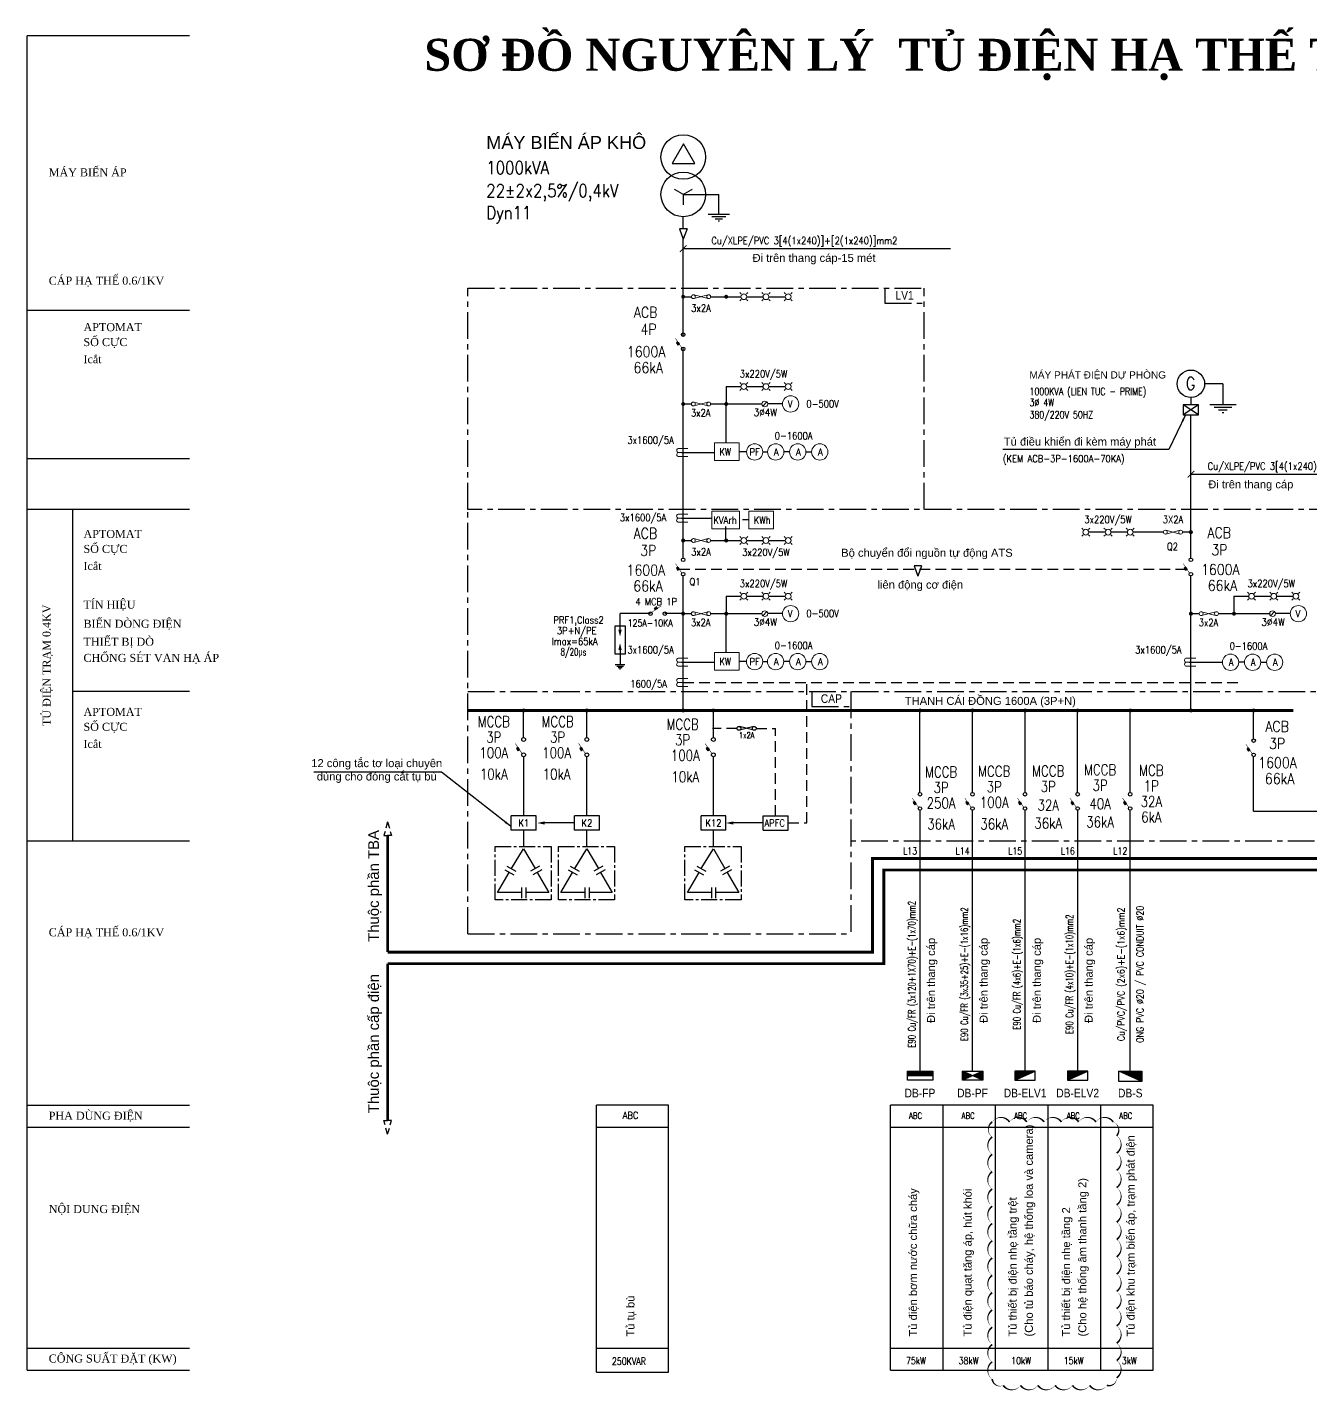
# Model space of a CAD drawing. Extents: x 277663 to 646367, y 171999 to 364848.
# Drawn here: x 564959 to 613086, y 171999 to 223105 of the extents above; entities that cross this region are included whole.
import ezdxf
from ezdxf.enums import TextEntityAlignment as Align

# ---------------------------------------------------------------- set-up
doc = ezdxf.new("R2010")
doc.units = 0
doc.header["$LTSCALE"] = 800
doc.header["$MEASUREMENT"] = 0
for name, pattern in [('CENTER', [2, 1.25, -0.25, 0.25, -0.25]), ('CENTER2', [1.125, 0.75, -0.125, 0.125, -0.125]), ('DASHED', [0.75, 0.5, -0.25]), ('DASHED2', [0.375, 0.25, -0.125]), ('HIDDEN', [2.3, 1.5, -0.8])]:
    doc.linetypes.add(name, pattern=pattern)
doc.layers.get('Defpoints').update_dxf_attribs({"color": 1})
for name, color, linetype, lineweight in [('0-----Control', 3, 'Continuous', 18), ('0----day', 4, 'Continuous', 25), ('0---TBD', 2, 'Continuous', 30), ('Escutcheondoor', 2, 'CENTER', 15)]:
    doc.layers.add(name, color=color, linetype=linetype, lineweight=lineweight)
for name, color, linetype in [('0-----Dia-Line', 4, 'Continuous'), ('0-----Dia-Text', 3, 'Continuous'), ('0-----E-equip', 2, 'Continuous'), ('0-----E-LINE', 4, 'Continuous'), ('0-----E-text', 3, 'Continuous'), ('0-----Textdien', 3, 'Continuous'), ('E-DB', 2, 'Continuous'), ('NETTHAY', 7, 'Continuous'), ('TBD', 2, 'Continuous')]:
    doc.layers.add(name, color=color, linetype=linetype)
doc.styles.add('ROMANC1', font='ROMANC1.shx')
doc.styles.add('ROMANS1', font='ROMANS1.shx', dxfattribs={"width": 0.7})
doc.styles.get("Standard").update_dxf_attribs({"font": 'arial_0.ttf'})
doc.styles.add('style3', font='times_0.ttf')
doc.styles.add('TEXT1', font='VHARIAL.TTF', dxfattribs={"width": 0.85, "height": 200})
doc.styles.add('VNARIAL', font='VHTIME.TTF')
doc.styles.add('VNROMANS', font='vncc-sim.shx', dxfattribs={"width": 0.6, "bigfont": 'vns.shx'})
doc.dimstyles.new('D2', dxfattribs={"dimtxt": 250, "dimasz": 120, "dimexe": 100, "dimexo": 0, "dimgap": 100, "dimtad": 1, "dimdec": 0, "dimzin": 0, "dimdsep": 46, "dimtxsty": 'VNROMANS', "dimsah": 1, "dimcen": 0.09, "dimdle": 180, "dimclrd": 1, "dimclre": 1, "dimclrt": 7, "dimadec": 0, "dimazin": 0, "dimtfac": 1, "dimtdec": 0, "dimtix": 1, "dimtmove": 2, "dimatfit": 3, "dimfxl": 1, "dimtolj": 1, "dimtzin": 0, "dimarcsym": 0})

# ---------------------------------------------------------------- blocks, each defined once
blk = doc.blocks.new('*X3')
at = {"color": 0}
for p, q in [((153.2, 352.1), (154.9, 353.8)), ((153.3, 352), (155, 353.7)), ((153.4, 351.9), (155.1, 353.6)), ((153.5, 351.8), (155.2, 353.6)), ((153.6, 352.6), (154.8, 353.9)), ((153.6, 351.8), (155.3, 353.5)), ((153.7, 351.7), (155.4, 353.4)), ((153.8, 351.6), (155.6, 353.4)), ((153.9, 351.6), (155.7, 353.3)), ((154, 353.2), (154.7, 353.9)), ((154, 351.5), (155.8, 353.2)), ((154.1, 351.4), (155.8, 353.1)), ((154.2, 351.3), (155.5, 352.6)), ((154.3, 353.7), (154.6, 354)), ((154.3, 351.3), (155.1, 352)), ((154.4, 351.2), (154.8, 351.5))]:
    blk.add_line(p, q, dxfattribs=at)
blk = doc.blocks.new('N')
at = {"layer": '0---TBD'}
for p, q in [((413, -290), (468, -370)), ((468, -370), (589, -288)), ((531, -211), (586, -291))]:
    blk.add_line(p, q, dxfattribs=at)
at = {"layer": '0---TBD', "const_width": 29.4}
blk.add_lwpolyline([(210, -430), (743, -72)], dxfattribs=at)
at = {"layer": '0---TBD'}
for centre in [(0, 0), (800, 0)]:
    blk.add_circle(centre, 100, dxfattribs=at)
at = {"layer": '0---TBD', "xscale": 58.7430489610308, "yscale": 58.7430489610308, "zscale": 58.7430489610308, "rotation": 337.8096984042047}
blk.add_blockref('*X3', (-15728, -16042), dxfattribs=at)
blk = doc.blocks.new('W')
for p, q in [((-8.75, 0.97), (-1.25, -0.97)), ((-8.75, -0.97), (-1.25, 0.97))]:
    blk.add_line(p, q)
for centre in [(-9, 0), (-1, 0)]:
    blk.add_circle(centre, 1)
blk = doc.blocks.new('26')
at = {"layer": '0----day'}
blk.add_lwpolyline([(233, 0, 0, 100, 0), (0, 0, 100, 100, 0)], format="xyseb", dxfattribs=at)
blk = doc.blocks.new('DI28')
at = {"layer": 'TBD'}
for p, q in [((0, 0), (0, -575)), ((-176.875, -650), (176.875, -650)), ((-103.75, -725), (103.75, -725)), ((-30.625, -800), (30.625, -800))]:
    blk.add_line(p, q, dxfattribs=at)
at = {"layer": 'TBD', "color": 4}
blk.add_line((-250, -575), (250, -575), dxfattribs=at)
blk = doc.blocks.new('*X7')
at = {"color": 0}
for p, q in [((30675, 38842), (30681, 38848)), ((30675, 38816), (30699, 38840)), ((30675, 38789), (30717, 38831)), ((30675, 38763), (30736, 38823)), ((30675, 38736), (30754, 38815)), ((30675, 38710), (30773, 38807)), ((30675, 38683), (30791, 38799)), ((30675, 38656), (30810, 38791)), ((30675, 38630), (30828, 38783)), ((30675, 38603), (30847, 38775)), ((30675, 38577), (30865, 38767)), ((30675, 38550), (30883, 38759)), ((30675, 38524), (30902, 38751)), ((30678, 38500), (30920, 38743)), ((30704, 38500), (30939, 38735)), ((30731, 38500), (30957, 38727)), ((30757, 38500), (30976, 38718)), ((30784, 38500), (30994, 38710)), ((30810, 38500), (31013, 38702)), ((30837, 38500), (31031, 38694)), ((30863, 38500), (31049, 38686)), ((30890, 38500), (31068, 38678)), ((30916, 38500), (31086, 38670)), ((30943, 38500), (31105, 38662)), ((30969, 38500), (31123, 38654)), ((30996, 38500), (31142, 38646)), ((31022, 38500), (31160, 38638)), ((31049, 38500), (31179, 38630)), ((31075, 38500), (31197, 38622)), ((31102, 38500), (31215, 38614)), ((31128, 38500), (31234, 38605)), ((31155, 38500), (31252, 38597)), ((31181, 38500), (31271, 38589)), ((31208, 38500), (31289, 38581)), ((31234, 38500), (31308, 38573)), ((31261, 38500), (31326, 38565)), ((31288, 38500), (31345, 38557)), ((31314, 38500), (31363, 38549)), ((31341, 38500), (31381, 38541)), ((31367, 38500), (31400, 38533)), ((31394, 38500), (31418, 38525)), ((31420, 38500), (31437, 38517)), ((31447, 38500), (31455, 38509)), ((31473, 38500), (31474, 38501))]:
    blk.add_line(p, q, dxfattribs=at)
blk = doc.blocks.new('p2')
at = {"layer": 'TBD'}
for p, q in [((-400, 350), (400, 350)), ((-400, 350), (400, 0)), ((-400, 0), (-400, 350)), ((400, 0), (-400, 0)), ((400, 350), (400, 0))]:
    blk.add_line(p, q, dxfattribs=at)
blk.add_blockref('*X7', (-31075, -38500), dxfattribs=at)
blk = doc.blocks.new('p1')
at = {"layer": 'TBD'}
h = blk.add_hatch(dxfattribs=at)
h.set_pattern_fill('ANSI31', color=256, scale=150, style=0)
h.set_pattern_definition([(45, (-33575, -55100), (-13.258252, 13.258252), [])])
h.paths.add_polyline_path([(500, 0), (500, 175), (-500, 175), (-500, 0)])
for p, q in [((-500, 350), (500, 350)), ((-500, 0), (-500, 350)), ((-500, 175), (500, 175)), ((500, 0), (-500, 0)), ((500, 350), (500, 0))]:
    blk.add_line(p, q, dxfattribs=at)
blk = doc.blocks.new('*X10')
at = {"color": 0}
for p, q in [((32025, 38840), (32032, 38847)), ((32025, 38813), (32051, 38839)), ((32025, 38787), (32069, 38831)), ((32025, 38760), (32087, 38823)), ((32025, 38734), (32106, 38815)), ((32025, 38707), (32124, 38807)), ((32025, 38681), (32143, 38798)), ((32025, 38654), (32161, 38790)), ((32025, 38628), (32180, 38782)), ((32025, 38601), (32198, 38774)), ((32025, 38575), (32217, 38766)), ((32025, 38548), (32235, 38758)), ((32025, 38522), (32253, 38750)), ((32034, 38504), (32272, 38742)), ((32081, 38524), (32290, 38734)), ((32128, 38545), (32309, 38726)), ((32175, 38566), (32327, 38718)), ((32475, 38653), (32552, 38731)), ((32493, 38645), (32600, 38751)), ((32512, 38637), (32647, 38772)), ((32530, 38629), (32694, 38793)), ((32549, 38621), (32741, 38813)), ((32567, 38613), (32788, 38834)), ((32586, 38605), (32825, 38844)), ((32604, 38597), (32825, 38818)), ((32622, 38589), (32825, 38791)), ((32641, 38581), (32825, 38765)), ((32659, 38572), (32825, 38738)), ((32222, 38586), (32346, 38710)), ((32270, 38607), (32364, 38702)), ((32317, 38628), (32383, 38694)), ((32364, 38648), (32401, 38685)), ((32411, 38669), (32420, 38677)), ((32438, 38669), (32458, 38689)), ((32456, 38661), (32505, 38710)), ((32678, 38564), (32825, 38712)), ((32696, 38556), (32825, 38685)), ((32715, 38548), (32825, 38659)), ((32733, 38540), (32825, 38632)), ((32752, 38532), (32825, 38606)), ((32770, 38524), (32825, 38579)), ((32788, 38516), (32825, 38553)), ((32807, 38508), (32825, 38526))]:
    blk.add_line(p, q, dxfattribs=at)
blk = doc.blocks.new('p3')
at = {"layer": 'TBD'}
for p, q in [((-400, 175), (400, 175)), ((-400, 175), (400, -175)), ((-400, -175), (400, 175)), ((-400, -175), (-400, 175)), ((400, 175), (400, -175)), ((400, -175), (-400, -175))]:
    blk.add_line(p, q, dxfattribs=at)
blk.add_blockref('*X10', (-32425, -38675), dxfattribs=at)

msp = doc.modelspace()

# ---------------------------------------------------------------- linework, layer by layer
at = {"color": 7, "linetype": 'CENTER'}
for p, q in [((581476, 213323), (598593, 213323)), ((581476, 205031), (581476, 213323)), ((598593, 205031), (598593, 213323)), ((615621, 205031), (581476, 205031)), ((581476, 189127), (581476, 205031)), ((581476, 198204), (640430, 198204)), ((595847, 198204), (595847, 189127)), ((640430, 192602), (595847, 192602)), ((581476, 189127), (595817, 189127))]:
    msp.add_line(p, q, dxfattribs=at)
at = {"color": 7, "linetype": 'DASHED2', "ltscale": 2}
for p, q in [((589408, 202791), (598264, 202791)), ((596616, 202791), (608388, 202791)), ((589553, 198547), (610527, 198547)), ((594188, 193279), (594188, 198547)), ((591574, 196825), (590694, 196825)), ((592293, 196825), (593021, 196825)), ((593021, 193552), (593021, 196825)), ((593488, 193279), (594188, 193279))]:
    msp.add_line(p, q, dxfattribs=at)
at = {"color": 7, "linetype": 'HIDDEN', "ltscale": 0.2}
for p, q in [((578473, 193320), (578333, 192808)), ((578473, 193320), (578613, 192808)), ((578333, 192808), (578473, 192808)), ((578613, 192808), (578473, 192808)), ((578473, 181613), (578333, 182126)), ((578333, 182126), (578473, 182126)), ((578473, 181613), (578613, 182126)), ((578613, 182126), (578473, 182126))]:
    msp.add_line(p, q, dxfattribs=at)
at = {"color": 7}
for p, q in [((589010, 182704), (586310, 182704)), ((586310, 172690), (586310, 182704)), ((589010, 172690), (589010, 182704)), ((607181, 182704), (597327, 182704)), ((586310, 181877), (589010, 181877)), ((597327, 181877), (607181, 181877)), ((586310, 173594), (589010, 173594)), ((597327, 173594), (607181, 173594)), ((597327, 172767), (607181, 172767)), ((586310, 172690), (589010, 172690))]:
    msp.add_line(p, q, dxfattribs=at)
for points in [[(571038, 222781), (564959, 222781)], [(571038, 212491), (564959, 212491)], [(571038, 206932), (564959, 206932)], [(571038, 205031), (564959, 205031)], [(597327, 172767), (597327, 182704)], [(599298, 172767), (599298, 182704)], [(601269, 172767), (601269, 182704)], [(603240, 172767), (603240, 182704)], [(605210, 172767), (605210, 182704)], [(607181, 172767), (607181, 182704)]]:
    msp.add_lwpolyline(points, dxfattribs=at)
at = {"color": 7, "const_width": 42.2}
msp.add_lwpolyline([(589900, 217034), (589559, 216839)], dxfattribs=at)
at = {"color": 7, "linetype": 'CENTER'}
for points in [[(597120, 213323), (597120, 212764), (598593, 212764)], [(594375, 198204), (594375, 197645), (595847, 197645)]]:
    msp.add_lwpolyline(points, dxfattribs=at)
at = {"color": 7}
msp.add_lwpolyline([(586986, 199625), (587387, 199625), (587387, 200658), (586986, 200658)], close=True, dxfattribs=at)
for points in [[(587187, 200264, 0, 128, 0), (587187, 200526, 128, 128, 0)], [(587187, 200018, 0, 128, 0), (587187, 199757, 128, 128, 0)]]:
    msp.add_lwpolyline(points, format="xyseb", dxfattribs=at)
at = {"color": 5, "linetype": 'DASHED', "lineweight": 9, "ltscale": 2, "const_width": 108}
for points in [[(578473, 188439), (578473, 192808)], [(578473, 188439), (596650, 188439), (596650, 191947), (641886, 191947)], [(578473, 188007), (597082, 188007), (597082, 191515), (641886, 191515)], [(578473, 188007), (578473, 182126)]]:
    msp.add_lwpolyline(points, dxfattribs=at)
at = {"color": 7, "linetype": 'CENTER2'}
for points in [[(582505, 192393), (584608, 192393), (584608, 190399), (582505, 190399)], [(584877, 192393), (586980, 192393), (586980, 190399), (584877, 190399)], [(589621, 192393), (591724, 192393), (591724, 190399), (589621, 190399)]]:
    msp.add_lwpolyline(points, close=True, dxfattribs=at)
at = {"layer": '0-----Control', "color": 7}
for p, q in [((591675, 213157), (591726, 213107)), ((591980, 213157), (591930, 213107)), ((592507, 213157), (592558, 213107)), ((592812, 213157), (592761, 213107)), ((593339, 213157), (593389, 213107)), ((593644, 213157), (593593, 213107)), ((591726, 212903), (591675, 212852)), ((591930, 212903), (591980, 212852)), ((592558, 212903), (592507, 212852)), ((592761, 212903), (592812, 212852)), ((593389, 212903), (593339, 212852)), ((593593, 212903), (593644, 212852)), ((591675, 209790), (591726, 209739)), ((591726, 209535), (591675, 209485)), ((591980, 209790), (591929, 209739)), ((591929, 209535), (591980, 209485)), ((592507, 209790), (592558, 209739)), ((592558, 209535), (592507, 209485)), ((592812, 209790), (592761, 209739)), ((592761, 209535), (592812, 209485)), ((593338, 209790), (593389, 209739)), ((593389, 209535), (593338, 209485)), ((593643, 209790), (593593, 209739)), ((593593, 209535), (593643, 209485)), ((592692, 209060), (592539, 208908)), ((589373, 207163), (589733, 207163)), ((589733, 207315), (589393, 207315)), ((589733, 207010), (589393, 207010)), ((589373, 204705), (589732, 204705)), ((589732, 204857), (589392, 204857)), ((589732, 204552), (589392, 204552)), ((591675, 204019), (591726, 203969)), ((591980, 204019), (591929, 203969)), ((592507, 204019), (592558, 203969)), ((592812, 204019), (592761, 203969)), ((593338, 204019), (593389, 203969)), ((593643, 204019), (593592, 203969)), ((604502, 204333), (604553, 204282)), ((604553, 204079), (604502, 204028)), ((604807, 204333), (604756, 204282)), ((604756, 204079), (604807, 204028)), ((605333, 204333), (605384, 204282)), ((605384, 204079), (605333, 204028)), ((605638, 204333), (605588, 204282)), ((605588, 204079), (605638, 204028)), ((606165, 204333), (606216, 204282)), ((606216, 204079), (606165, 204028)), ((606470, 204333), (606419, 204282)), ((606419, 204079), (606470, 204028)), ((591726, 203765), (591675, 203714)), ((591929, 203765), (591980, 203714)), ((592558, 203765), (592507, 203714)), ((592761, 203765), (592812, 203714)), ((593389, 203765), (593338, 203714)), ((593592, 203765), (593643, 203714)), ((591675, 201931), (591726, 201880)), ((591980, 201931), (591929, 201880)), ((592506, 201931), (592557, 201880)), ((592811, 201931), (592761, 201880)), ((593338, 201931), (593389, 201880)), ((593643, 201931), (593592, 201880)), ((610715, 201931), (610766, 201880)), ((611020, 201931), (610969, 201880)), ((611546, 201931), (611597, 201880)), ((611851, 201931), (611800, 201880)), ((612378, 201931), (612429, 201880)), ((612683, 201931), (612632, 201880)), ((591726, 201676), (591675, 201626)), ((591929, 201676), (591980, 201626)), ((592557, 201676), (592506, 201626)), ((592761, 201676), (592811, 201626)), ((593389, 201676), (593338, 201626)), ((593592, 201676), (593643, 201626)), ((610766, 201676), (610715, 201626)), ((610969, 201676), (611020, 201626)), ((611597, 201676), (611546, 201626)), ((611800, 201676), (611851, 201626)), ((612429, 201676), (612378, 201626)), ((612632, 201676), (612683, 201626)), ((592691, 201201), (592539, 201049)), ((611731, 201201), (611578, 201049)), ((589732, 199456), (589392, 199456)), ((608772, 199456), (608432, 199456)), ((589373, 199304), (589732, 199304)), ((589732, 199152), (589392, 199152)), ((608412, 199304), (608772, 199304)), ((608772, 199152), (608432, 199152)), ((589373, 198547), (589732, 198547)), ((589732, 198699), (589392, 198699)), ((589732, 198395), (589392, 198395))]:
    msp.add_line(p, q, dxfattribs=at)
at = {"layer": '0-----Control', "color": 7, "linetype": 'Continuous', "const_width": 35.9}
for points in [[(589535, 208984, 1), (589571, 208984, 1)], [(589535, 201125, 1), (589570, 201125, 1)]]:
    msp.add_lwpolyline(points, format="xyb", close=True, dxfattribs=at)
at = {"layer": '0-----Control', "color": 7}
for points in [[(590726, 207531), (590726, 206868), (591657, 206868), (591657, 207531)], [(591670, 204969), (591670, 204306), (590633, 204306), (590633, 204969)], [(592946, 204969), (592946, 204306), (592016, 204306), (592016, 204969)], [(590726, 199672), (590726, 199009), (591656, 199009), (591656, 199672)]]:
    msp.add_lwpolyline(points, close=True, dxfattribs=at)
for centre, radius in [((591828, 213005), 108), ((592659, 213005), 108), ((593491, 213005), 108), ((591828, 209637), 108), ((592659, 209637), 108), ((593491, 209637), 108), ((592615, 208984), 108), ((593583, 208984), 306), ((592235, 207187), 306), ((593023, 207187), 306), ((593850, 207187), 306), ((594677, 207187), 306), ((591828, 203867), 108), ((592659, 203867), 108), ((593491, 203867), 108), ((604654, 204180), 108), ((605486, 204180), 108), ((606318, 204180), 108), ((591827, 201778), 108), ((592659, 201778), 108), ((593490, 201778), 108), ((610867, 201778), 108), ((611699, 201778), 108), ((612530, 201778), 108), ((593583, 201125), 306), ((612623, 201125), 306), ((592615, 201125), 108), ((611655, 201125), 108), ((592234, 199328), 306), ((593022, 199328), 306), ((593849, 199328), 306), ((594676, 199328), 306), ((610079, 199304), 306), ((610906, 199304), 306), ((611733, 199304), 306)]:
    msp.add_circle(centre, radius, dxfattribs=at)
for centre, radius, start, end in [((589387, 207238), 76.7, 85.3461, 259.7663), ((589387, 207087), 76.9, 100.3628, 274.4864), ((589386, 204780), 76.7, 85.3461, 259.7663), ((589386, 204629), 76.9, 100.3628, 274.4864), ((589386, 199379), 76.7, 85.3461, 259.7663), ((608426, 199379), 76.7, 85.3461, 259.7663), ((589386, 199228), 76.9, 100.3628, 274.4864), ((608426, 199228), 76.9, 100.3628, 274.4864), ((589386, 198623), 76.7, 85.3461, 259.7663), ((589386, 198471), 76.9, 100.3628, 274.4864)]:
    msp.add_arc(centre, radius, start, end, dxfattribs=at)
at = {"layer": '0-----Dia-Line', "color": 7}
for p, q in [((589553, 215547), (589553, 216002)), ((589553, 211518), (589553, 215177)), ((589553, 203209), (589553, 211116)), ((608592, 203209), (608592, 208578)), ((589553, 197496), (589553, 202540)), ((608592, 197496), (608592, 202540)), ((598433, 194423), (598433, 197496)), ((600404, 194423), (600404, 197496)), ((602375, 194423), (602375, 197496)), ((604346, 194423), (604346, 197496)), ((606316, 194423), (606316, 197496)), ((610944, 196434), (610944, 197496)), ((610944, 193727), (610944, 195765)), ((598435, 192602), (598435, 193753)), ((600406, 192602), (600406, 193753)), ((602377, 192602), (602377, 193753)), ((604347, 192602), (604347, 193753)), ((606318, 192602), (606318, 193753)), ((610944, 193727), (613653, 193727)), ((598435, 183972), (598435, 192602)), ((600406, 183972), (600406, 192602)), ((602377, 183972), (602377, 192602)), ((604347, 183972), (604347, 192602)), ((606318, 183972), (606318, 192602))]:
    msp.add_line(p, q, dxfattribs=at)
at = {"layer": '0-----Dia-Line', "color": 7, "linetype": 'HIDDEN', "ltscale": 5}
for p, q in [((589516, 213005), (589865, 213005)), ((590584, 213005), (591720, 213005)), ((591936, 213005), (592552, 213005)), ((592767, 213005), (593383, 213005)), ((591168, 209637), (591720, 209637)), ((591168, 209637), (591168, 208984)), ((591936, 209637), (592552, 209637)), ((592767, 209637), (593383, 209637)), ((589516, 208984), (589865, 208984)), ((590584, 208984), (592507, 208984)), ((591168, 207531), (591168, 208984)), ((593277, 208984), (592723, 208984)), ((589486, 207163), (590733, 207163)), ((591928, 207187), (591657, 207187)), ((592541, 207187), (592717, 207187)), ((593544, 207187), (593329, 207187)), ((594156, 207187), (594371, 207187)), ((605378, 204180), (604762, 204180)), ((606210, 204180), (605594, 204180)), ((607562, 204180), (606425, 204180)), ((608630, 204180), (608280, 204180)), ((589516, 203867), (589865, 203867)), ((590584, 203867), (591720, 203867)), ((591936, 203867), (592551, 203867)), ((592767, 203867), (593383, 203867)), ((591168, 201778), (591719, 201778)), ((591168, 201778), (591168, 201125)), ((591935, 201778), (592551, 201778)), ((592767, 201778), (593383, 201778)), ((610207, 201778), (610759, 201778)), ((610207, 201778), (610207, 201125)), ((610975, 201778), (611591, 201778)), ((611807, 201778), (612422, 201778)), ((588326, 201125), (587187, 201125)), ((587187, 200526), (587187, 201125)), ((589553, 201125), (588865, 201125)), ((589515, 201125), (589864, 201125)), ((590583, 201125), (592507, 201125)), ((591168, 199672), (591168, 201125)), ((593277, 201125), (592723, 201125)), ((608555, 201125), (608904, 201125)), ((609623, 201125), (611547, 201125)), ((612317, 201125), (611763, 201125)), ((591928, 199328), (591656, 199328)), ((592540, 199328), (592716, 199328)), ((593543, 199328), (593328, 199328)), ((594155, 199328), (594370, 199328)), ((589486, 199304), (590733, 199304)), ((608526, 199304), (609772, 199304)), ((610599, 199304), (610385, 199304)), ((611212, 199304), (611426, 199304)), ((585479, 193279), (584360, 193279)), ((592553, 193279), (591434, 193279))]:
    msp.add_line(p, q, dxfattribs=at)
at = {"layer": '0-----Dia-Line', "color": 7}
msp.add_lwpolyline([(589563, 218734), (589137, 217996), (589989, 217996)], close=True, dxfattribs=at)
for points, const_width in [([(589219, 217036), (589559, 216839)], 42.2), ([(589559, 216839), (589558, 216446)], 42.2), ([(612433, 197496), (581476, 197496)], 108)]:
    msp.add_lwpolyline(points, dxfattribs=dict(at, const_width=const_width))
at = {"layer": '0-----Dia-Line', "color": 7, "const_width": 74.4}
for points in [[(589516, 213005, -1), (589590, 213005, -1)], [(591131, 213005, -1), (591205, 213005, -1)], [(589516, 208984, -1), (589590, 208984, -1)], [(591131, 208984, -1), (591205, 208984, -1)], [(589516, 203867, -1), (589590, 203867, -1)], [(591130, 203867, -1), (591205, 203867, -1)], [(608630, 204180, 1), (608555, 204180, 1)], [(589515, 201125, -1), (589590, 201125, -1)], [(591130, 201125, -1), (591205, 201125, -1)], [(608555, 201125, -1), (608630, 201125, -1)], [(610170, 201125, -1), (610245, 201125, -1)]]:
    msp.add_lwpolyline(points, format="xyb", close=True, dxfattribs=at)
at = {"layer": '0-----E-equip', "color": 7}
for p, q in [((589559, 216839), (590890, 216839)), ((590890, 216086), (590890, 216839)), ((591288, 216086), (590492, 216086)), ((591155, 216002), (590625, 216002)), ((591023, 215918), (590757, 215918)), ((590916, 215835), (590863, 215835)), ((589698, 215547), (589422, 215547)), ((589422, 215547), (589560, 215158)), ((589698, 215547), (589560, 215158)), ((609303, 208970), (610285, 208970)), ((609467, 208867), (610122, 208867)), ((609631, 208764), (609958, 208764)), ((609762, 208661), (609827, 208661)), ((598496, 202915), (598220, 202915)), ((598220, 202915), (598358, 202526)), ((598496, 202915), (598358, 202526)), ((584041, 193552), (583107, 193552)), ((583107, 193006), (583107, 193552)), ((584041, 193006), (584041, 193552)), ((586413, 193552), (585479, 193552)), ((585479, 193006), (585479, 193552)), ((586413, 193006), (586413, 193552)), ((591157, 193552), (590223, 193552)), ((590223, 193006), (590223, 193552)), ((591157, 193006), (591157, 193552)), ((592553, 193552), (593488, 193552)), ((592553, 193006), (592553, 193552)), ((593488, 193006), (593488, 193552)), ((584041, 193006), (583107, 193006)), ((586413, 193006), (585479, 193006)), ((591157, 193006), (590223, 193006)), ((592553, 193006), (593488, 193006)), ((582946, 191666), (583284, 191471)), ((584171, 191666), (583833, 191471)), ((585318, 191666), (585656, 191471)), ((586543, 191666), (586205, 191471)), ((590062, 191666), (590400, 191471)), ((591287, 191666), (590949, 191471)), ((582865, 191527), (583204, 191332)), ((584252, 191527), (583914, 191332)), ((585237, 191527), (585575, 191332)), ((586624, 191527), (586286, 191332)), ((589981, 191527), (590319, 191332)), ((591367, 191527), (591029, 191332)), ((583495, 190858), (583495, 190467)), ((583656, 190858), (583656, 190467)), ((585867, 190858), (585867, 190467)), ((586028, 190858), (586028, 190467)), ((590611, 190858), (590611, 190467)), ((590772, 190858), (590772, 190467))]:
    msp.add_line(p, q, dxfattribs=at)
for points in [[(583116, 191568), (583571, 192313), (584002, 191568)], [(585488, 191568), (585943, 192313), (586373, 191568)], [(590231, 191568), (590687, 192313), (591117, 191568)], [(583495, 190670), (582597, 190670), (583035, 191429)], [(584082, 191429), (584520, 190670), (583656, 190670)], [(585867, 190670), (584969, 190670), (585407, 191429)], [(586454, 191429), (586892, 190670), (586028, 190670)], [(590611, 190670), (589713, 190670), (590151, 191429)], [(591198, 191429), (591636, 190670), (590772, 190670)]]:
    msp.add_lwpolyline(points, dxfattribs=at)
for centre, radius in [((589559, 218242), 837), ((589559, 216839), 837), ((608592, 209741), 516)]:
    msp.add_circle(centre, radius, dxfattribs=at)
at = {"layer": '0-----E-LINE', "color": 7}
for p, q in [((609794, 209741), (609109, 209741)), ((609794, 209741), (609794, 208970)), ((608592, 209224), (608592, 208956)), ((587187, 199757), (587187, 199625)), ((583570, 196479), (583570, 197496)), ((585942, 196479), (585942, 197496)), ((590686, 196479), (590686, 197496)), ((583574, 193552), (583574, 195760)), ((585946, 193552), (585946, 195760)), ((590690, 193552), (590690, 195760)), ((583574, 192393), (583574, 193006)), ((585946, 192393), (585946, 193006)), ((590690, 192393), (590690, 193006))]:
    msp.add_line(p, q, dxfattribs=at)
at = {"layer": '0-----E-LINE', "color": 7, "linetype": 'Continuous'}
msp.add_line((587187, 200519), (587187, 201125), dxfattribs=at)
at = {"layer": '0-----E-LINE', "color": 7}
for points, const_width in [([(583534, 197496, -1), (583609, 197496, -1)], 74.4), ([(585906, 197496, -1), (585981, 197496, -1)], 74.4), ([(589515, 197496, -1), (589590, 197496, -1)], 74.4), ([(590650, 197496, -1), (590724, 197496, -1)], 74.4), ([(598397, 197496, -1), (598472, 197496, -1)], 74.4), ([(600368, 197496, -1), (600443, 197496, -1)], 74.4), ([(602339, 197496, -1), (602414, 197496, -1)], 74.4), ([(604310, 197496, -1), (604384, 197496, -1)], 74.4), ([(606283, 197496, -1), (606357, 197496, -1)], 74.4), ([(608555, 197496, -1), (608630, 197496, -1)], 74.4), ([(610908, 197496, -1), (610983, 197496, -1)], 74.4), ([(590666, 196826, 1), (590706, 196826, 1)], 39.9)]:
    msp.add_lwpolyline(points, format="xyb", close=True, dxfattribs=dict(at, const_width=const_width))
at = {"layer": '0-----Textdien', "color": 7}
for p, q in [((564959, 172767), (564959, 222781)), ((566656, 205031), (566656, 192602)), ((571038, 192602), (564959, 192602)), ((564959, 182704), (571038, 182704)), ((564959, 181877), (571038, 181877)), ((564959, 173594), (571038, 173594)), ((564959, 172767), (571038, 172767))]:
    msp.add_line(p, q, dxfattribs=at)
msp.add_lwpolyline([(571038, 198204), (566656, 198204)], dxfattribs=at)
at = {"layer": 'Defpoints', "color": 7}
msp.add_lwpolyline([(601143, 182074, 0, 64.8, -0.520567), (601791, 182074, 0, 64.8, -0.520567), (602439, 182074, 0, 64.8, -0.520567), (603087, 182074, 0, 64.8, -0.520567), (603735, 182074, 0, 64.8, -0.520567), (604383, 182074, 0, 64.8, -0.520567), (605031, 182074, 0, 64.8, -0.520567), (605679, 182074, 0, 64.8, -0.520567), (605808, 181555, 0, 64.8, -0.520567), (605808, 180907, 0, 64.8, -0.520567), (605808, 180259, 0, 64.8, -0.520567), (605808, 179611, 0, 64.8, -0.520567), (605808, 178963, 0, 64.8, -0.520567), (605808, 178315, 0, 64.8, -0.520567), (605808, 177667, 0, 64.8, -0.520567), (605808, 177019, 0, 64.8, -0.520567), (605808, 176371, 0, 64.8, -0.520567), (605808, 175723, 0, 64.8, -0.520567), (605808, 175075, 0, 64.8, -0.520567), (605808, 174427, 0, 64.8, -0.520567), (605808, 173779, 0, 64.8, -0.520567), (605808, 173131, 0, 64.8, -0.520567), (605808, 172483, 0, 64.8, -0.520567), (605444, 172200, 0, 64.8, -0.520567), (604796, 172200, 0, 64.8, -0.520567), (604148, 172200, 0, 64.8, -0.520567), (603500, 172200, 0, 64.8, -0.520567), (602852, 172200, 0, 64.8, -0.520567), (602204, 172200, 0, 64.8, -0.520567), (601556, 172200, 0, 64.8, -0.520567), (601143, 172435, 0, 64.8, -0.520567), (601143, 173083, 0, 64.8, -0.520567), (601143, 173731, 0, 64.8, -0.520567), (601143, 174379, 0, 64.8, -0.520567), (601143, 175027, 0, 64.8, -0.520567), (601143, 175675, 0, 64.8, -0.520567), (601143, 176323, 0, 64.8, -0.520567), (601143, 176971, 0, 64.8, -0.520567), (601143, 177619, 0, 64.8, -0.520567), (601143, 178267, 0, 64.8, -0.520567), (601143, 178915, 0, 64.8, -0.520567), (601143, 179563, 0, 64.8, -0.520567), (601143, 180211, 0, 64.8, -0.520567), (601143, 180859, 0, 64.8, -0.520567), (601143, 181507, 0, 64.8, -0.520567)], format="xyseb", close=True, dxfattribs=at)
at = {"layer": 'NETTHAY', "color": 7, "linetype": 'Continuous', "ltscale": 0.2}
for p, q in [((589486, 204705), (590633, 204705)), ((591152, 203867), (591152, 204396))]:
    msp.add_line(p, q, dxfattribs=at)
at = {"layer": 'NETTHAY', "color": 7, "linetype": 'HIDDEN', "ltscale": 0.2}
msp.add_line((592016, 204637), (591670, 204637), dxfattribs=at)
at = {"layer": 'TBD', "color": 7}
for p, q in [((608880, 208956), (608305, 208578)), ((608880, 208956), (608305, 208956)), ((608880, 208578), (608305, 208956)), ((608305, 208956), (608305, 208578)), ((608305, 208578), (608880, 208578)), ((608880, 208578), (608880, 208956))]:
    msp.add_line(p, q, dxfattribs=at)

# ---------------------------------------------------------------- block references
at = {"layer": '0-----Control', "color": 7, "yscale": 71.88851249992149, "zscale": 71.88851249999776, "rotation": 180}
for p, xscale in [((590584, 213005), -71.88851249939762), ((590584, 208984), -71.88851249939762), ((590584, 203867), -71.88851249939762), ((607562, 204180), 71.88851249939762), ((590583, 201125), -71.88851249939762), ((609623, 201125), -71.88851249939762)]:
    msp.add_blockref('W', p, dxfattribs=dict(at, xscale=xscale))
at = {"layer": '0-----Control', "color": 7, "linetype": 'HIDDEN', "ltscale": 5, "xscale": -1.190699999802746, "yscale": 1.19070000006468, "zscale": 1.190699999999999}
for p in [(584360, 193279), (591434, 193279)]:
    msp.add_blockref('26', p, dxfattribs=at)
at = {"layer": '0-----E-equip', "color": 7}
for name, p, xscale, yscale, zscale, rotation in [('N', (589553, 211585), 0.669437999924412, 0.669437999924412, 0.669438000002643, 270), ('N', (589553, 203142), 0.669437999924412, 0.669437999924412, 0.669438000002643, 270), ('N', (608592, 203142), 0.669437999924412, 0.669437999924412, 0.669438000002643, 270), ('N', (588865, 201125), 0.669437999924412, 0.669437999924412, 0.669438000002643, 180), ('W', (591574, 196825), 71.88851249939762, 71.88851249992149, 71.88851249999776, 180), ('N', (583572, 196407), 0.7188851249520667, 0.7188851249520667, 0.7188851250000873, 270), ('N', (585944, 196407), 0.7188851249520667, 0.7188851249520667, 0.7188851250000873, 270), ('N', (590688, 196407), 0.7188851249520667, 0.7188851249520667, 0.7188851250000873, 270), ('N', (610944, 196367), 0.669437999924412, 0.669437999924412, 0.669438000002643, 270), ('N', (598432, 194356), 0.669437999924412, 0.669437999924412, 0.669438000002643, 270), ('N', (600403, 194356), 0.669437999924412, 0.669437999924412, 0.669438000002643, 270), ('N', (602374, 194356), 0.669437999924412, 0.669437999924412, 0.669438000002643, 270), ('N', (604345, 194356), 0.669437999924412, 0.669437999924412, 0.669438000002643, 270), ('N', (606316, 194356), 0.669437999924412, 0.669437999924412, 0.669438000002643, 270), ('p1', (598435, 183972), 0.9503999990411103, 0.9503999999142252, 0.9504000000000001, 180), ('p2', (602376, 183972), -0.9504000000888482, 0.9504000000015367, 0.9504000000000001, 180), ('p2', (604347, 183972), -0.9504000000888482, 0.9504000000015367, 0.9504000000000001, 180), ('p2', (606318, 183972), 1.07999999995809, 1.080000000045402, 1.08, 180)]:
    msp.add_blockref(name, p, dxfattribs=dict(at, xscale=xscale, yscale=yscale, zscale=zscale, rotation=rotation))
at = {"layer": '0-----E-equip', "color": 7, "xscale": 0.7106641922146082, "yscale": 0.7106641919526737, "zscale": 0.710664192}
msp.add_blockref('DI28', (587187, 199625), dxfattribs=at)
at = {"layer": 'E-DB', "color": 7, "linetype": 'ByBlock', "xscale": 0.9504000000888482, "yscale": 0.9504000000015367, "zscale": 0.9504000000000001, "rotation": 180}
msp.add_blockref('p3', (600406, 183805), dxfattribs=at)

# ---------------------------------------------------------------- texts
at = {"color": 7, "insert": (599107, 221893), "char_height": 1200, "attachment_point": 5, "style": 'style3'}
msp.add_mtext_dynamic_manual_height_columns('{\\fTimes New Roman|b1|i0|c0|p18;\\C0;SƠ ĐỒ NGUYÊN LÝ  TỦ ĐIỆN HẠ THẾ TỔNG}', width=12970.56, gutter_width=8724, heights=[3802], dxfattribs=at).dxf.set("width", 107943.66)
at = {"color": 7, "char_height": 300, "attachment_point": 4}
for s, insert in [('{\\fTimes New Roman|b0|i0|c0|p18;\\C256;MÁY BIẾN ÁP}', (565765, 217665)), ('{\\fTimes New Roman|b0|i0|c0|p18;\\C256;CÁP HẠ THẾ 0.6/1KV}', (565765, 213569)), ('{\\fTimes New Roman|b0|i0|c0|p18;\\C256;APTOMAT}', (567068, 211863)), ('{\\fTimes New Roman|b0|i0|c0|p18;\\C256;SỐ CỰC}', (567068, 211267)), ('{\\fTimes New Roman|b0|i0|c0|p18;\\C256;Icắt}', (567068, 210661)), ('{\\fTimes New Roman|b0|i0|c0|p18;\\C256;APTOMAT}', (567068, 204111)), ('{\\fTimes New Roman|b0|i0|c0|p18;\\C256;SỐ CỰC}', (567068, 203515)), ('{\\fTimes New Roman|b0|i0|c0|p18;\\C256;Icắt}', (567068, 202909)), ('{\\fTimes New Roman|b0|i0|c0|p18;\\C256;TÍN HIỆU}', (567068, 201427)), ('{\\fTimes New Roman|b0|i0|c0|p18;\\C256;BIẾN DÒNG ĐIỆN}', (567068, 200709)), ('{\\fTimes New Roman|b0|i0|c0|p18;\\C256;THIẾT BỊ DÒ}', (567068, 200036)), ('{\\fTimes New Roman|b0|i0|c0|p18;\\C256;CHỐNG SÉT VAN HẠ ÁP}', (567068, 199430)), ('{\\fTimes New Roman|b0|i0|c0|p18;\\C256;APTOMAT}', (567068, 197442)), ('{\\fTimes New Roman|b0|i0|c0|p18;\\C256;SỐ CỰC}', (567068, 196846)), ('{\\fTimes New Roman|b0|i0|c0|p18;\\C256;Icắt}', (567068, 196240)), ('{\\fTimes New Roman|b0|i0|c0|p18;\\C256;CÁP HẠ THẾ 0.6/1KV}', (565765, 189144)), ('{\\fTimes New Roman|b0|i0|c0|p18;\\C256;PHA DÙNG ĐIỆN}', (565765, 182269)), ('{\\fTimes New Roman|b0|i0|c0|p18;\\C256;NỘI DUNG ĐIỆN}', (565765, 178770)), ('{\\fTimes New Roman|b0|i0|c0|p18;\\C256;CÔNG SUẤT ĐẶT (KW)}', (565765, 173157))]:
    msp.add_mtext_dynamic_manual_height_columns(s, width=1976.26, gutter_width=1, heights=[0], dxfattribs=dict(at, insert=insert)).dxf.set("width", 7777.88)
at = {"color": 7, "insert": (565722, 196914), "char_height": 300, "attachment_point": 4, "rotation": 90}
msp.add_mtext_dynamic_manual_height_columns('{\\fTimes New Roman|b0|i0|c0|p18;\\C256;TỦ ĐIỆN TRẠM 0.4KV}', width=1976.26, gutter_width=1, heights=[0], dxfattribs=at).dxf.set("width", 7777.88)
at = {"layer": '0-----Dia-Text', "color": 7, "linetype": 'DASHED', "style": 'ROMANS1', "width": 0.8}
for s, p in [('1000KVA (LIEN TUC - PRIME)', (602539, 209320)), ('3%%C 4W', (602539, 208905)), ('380/220V 50HZ', (602539, 208446)), ('250KVAR', (586880, 172970))]:
    msp.add_text(s, height=270, dxfattribs=at).set_placement(p)
for s, p in [('MCCB', (582454, 196876)), ('MCCB', (584847, 196876)), ('MCCB', (589534, 196777)), ('3P', (582454, 196292)), ('3P', (584847, 196292)), ('3P', (589534, 196194)), ('100A', (582454, 195709)), ('100A', (584808, 195709)), ('100A', (589634, 195610)), ('10kA', (582454, 194907)), ('10kA', (584808, 194907)), ('MCCB', (599226, 194990)), ('MCCB', (601218, 195016)), ('MCCB', (603243, 195024)), ('MCCB', (605189, 195071)), ('MCB', (607109, 195048)), ('10kA', (589634, 194808)), ('3P', (599226, 194407)), ('3P', (601218, 194433)), ('3P', (603243, 194441)), ('3P', (605189, 194488)), ('1P', (607109, 194464)), ('250A', (599226, 193824)), ('100A', (601218, 193850)), ('32A', (607109, 193881)), ('32A', (603243, 193747)), ('40A', (605189, 193794)), ('6kA', (607109, 193298)), ('36kA', (599226, 193035)), ('36kA', (601218, 193039)), ('36kA', (603243, 193070)), ('36kA', (605189, 193116))]:
    msp.add_text(s, height=405, dxfattribs=at).set_placement(p, align=Align.CENTER)
for s, p in [('L13', (598327, 192096)), ('L14', (600298, 192096)), ('L15', (602269, 192096)), ('L16', (604240, 192096)), ('L12', (606210, 192096))]:
    msp.add_text(s, height=270, dxfattribs=at).set_placement(p, align=Align.RIGHT)
at = {"layer": '0-----Dia-Text', "color": 7, "style": 'ROMANS1'}
for s, width, p in [('E90 Cu/FR (3x120+1X70)+E-(1x70)mm2', 0.7, (598260, 187608, -48234)), ('ONG PVC %%C20 / PVC CONDUIT %%C20', 0.8, (606817, 187608, -48234)), ('E90 Cu/FR (3x35+25)+E-(1x16)mm2', 0.7, (600231, 187608, -48234)), ('E90 Cu/FR (4x6)+E-(1x6)mm2', 0.7, (602201, 187608, -48234)), ('E90 Cu/FR (4x10)+E-(1x10)mm2', 0.7, (604172, 187608, -48234)), ('Cu/PVC/PVC (2x6)+E-(1x6)mm2', 0.8, (606104, 187608, -48234))]:
    msp.add_text(s, height=270, rotation=90, dxfattribs=dict(at, width=width)).set_placement(p, align=Align.CENTER)
at = {"layer": '0-----Dia-Text', "color": 7, "style": 'ROMANS1', "width": 0.8}
for p in [(598023, 182185), (599994, 182185), (601965, 182185), (603936, 182185), (605906, 182185)]:
    msp.add_text('ABC', height=237.6, dxfattribs=at).set_placement(p)
at = {"layer": '0-----Dia-Text', "color": 7, "linetype": 'DASHED', "style": 'ROMANS1', "width": 0.8}
for s, p in [('75kW', (598284, 173127)), ('38kW', (600255, 173127)), ('10kW', (602226, 173127)), ('15kW', (604197, 173127)), ('3kW', (606282, 173127))]:
    msp.add_text(s, height=270, dxfattribs=at).set_placement(p, align=Align.MIDDLE_CENTER)
at = {"layer": '0-----E-equip', "color": 7, "style": 'ROMANC1', "width": 0.85}
msp.add_text('G', height=475, dxfattribs=at).set_placement((608580, 209752, 25466), align=Align.MIDDLE)
at = {"layer": '0-----E-text', "color": 7, "style": 'TEXT1'}
for s, height, p in [('m¸y biÕn ¸p kh«', 486, (582169, 218543)), ('M¸Y PH¸T §IÖN Dù PHßNG', 270, (602539, 209939))]:
    msp.add_text(s, height=height, dxfattribs=at).set_placement(p)
at = {"layer": '0-----E-text', "color": 7, "style": 'ROMANS1'}
for s, height, width, p in [('1000kVA', 486, 0.85, (582169, 217596)), ('22%%P2x2,5%%%/0,4kV', 486, 0.85, (582169, 216736)), ('Dyn11', 486, 0.85, (582169, 215913)), ('Cu/XLPE/PVC 3[4(1x240)]+[2(1x240)]mm2', 270, 0.85, (590612, 214974)), ('ACB', 405, 0.85, (587705, 212220)), ('4P', 405, 0.85, (587955, 211580)), ('1600A', 405, 0.85, (587443, 210741)), ('66kA', 405, 0.85, (587693, 210145)), ('3x220V/5W', 270, 0.85, (591676, 209978)), ('0-500V', 270, 0.85, (594174, 208855)), ('3x1600/5A', 270, 0.85, (587462, 207495)), ('0-1600A', 270, 0.85, (592988, 207658)), ('KW', 270, 0.85, (590909, 207057)), ('(KEM ACB-3P-1600A-70KA)', 270, 0.85, (601543, 206799)), ('Cu/XLPE/PVC 3[4(1x240)]+[2(1x240)]mm2', 270, 0.85, (609221, 206518)), ('3x1600/5A', 270, 0.85, (587180, 204592)), ('KVArh', 270, 0.85, (590687, 204495)), ('KWh', 270, 0.85, (592203, 204495)), ('ACB', 405, 0.85, (587696, 203932)), ('ACB', 405, 0.85, (609211, 203955)), ('3P', 405, 0.85, (587946, 203293)), ('Q2', 270, 0.85, (607694, 203506)), ('3P', 405, 0.85, (609360, 203315)), ('1600A', 405, 0.85, (587434, 202554)), ('1600A', 405, 0.85, (608973, 202577)), ('Q1', 270, 0.85, (589793, 202188)), ('3x220V/5W', 270, 0.85, (591676, 202119)), ('66kA', 405, 0.85, (609223, 201980)), ('3x220V/5W', 270, 0.85, (610716, 202119)), ('66kA', 405, 0.85, (587685, 201958)), ('125A-10KA', 270, 0.8, (587471, 200640)), ('0-500V', 270, 0.85, (594173, 200997)), ('3x1600/5A', 270, 0.85, (587462, 199636)), ('0-1600A', 270, 0.85, (592987, 199799)), ('3x1600/5A', 270, 0.85, (606502, 199636)), ('0-1600A', 270, 0.85, (610044, 199775)), ('KW', 270, 0.85, (590909, 199198)), ('1600/5A', 270, 0.85, (587570, 198360)), ('1600A', 405, 0.85, (611117, 195336)), ('66kA', 405, 0.85, (611367, 194740)), ('APFC', 270, 0.85, (592603, 193144)), ('ABC', 270, 0.85, (587286, 182185))]:
    msp.add_text(s, height=height, dxfattribs=dict(at, width=width)).set_placement(p)
at = {"layer": '0-----E-text', "color": 7}
for s, height, style, width, p in [('LV1', 324, 'TEXT1', 0.85, (597856, 212899)), ('3x2A', 270, 'ROMANS1', 0.85, (590224, 212444)), ('3x2A', 270, 'ROMANS1', 0.833919, (590211, 208516)), ('3x220V/5W', 270, 'ROMANS1', 0.85, (605486, 204521)), ('3X2A', 270, 'ROMANS1', 0.85, (607921, 204521)), ('3x2A', 270, 'ROMANS1', 0.85, (590224, 203306)), ('3x220V/5W', 270, 'ROMANS1', 0.85, (592659, 203290)), ('3x2A', 270, 'ROMANS1', 0.833919, (590211, 200657)), ('3x2A', 270, 'ROMANS1', 0.833919, (609251, 200657)), ('CAP', 324, 'TEXT1', 0.85, (595111, 197779)), ('ACB', 405, 'ROMANS1', 0.85, (611825, 196695)), ('1x2A', 216, 'ROMANS1', 0.8, (591936, 196462)), ('3P', 405, 'ROMANS1', 0.85, (611825, 196055)), ('K1', 270, 'ROMANS1', 0.85, (583574, 193144)), ('K2', 270, 'ROMANS1', 0.85, (585946, 193144)), ('K12', 270, 'ROMANS1', 0.85, (590690, 193144)), ('DB-FP', 324, 'TEXT1', 0.85, (598433, 182994)), ('DB-pf', 324, 'TEXT1', 0.85, (600404, 182994)), ('DB-elv1', 324, 'TEXT1', 0.85, (602375, 182994)), ('DB-elv2', 324, 'TEXT1', 0.85, (604346, 182994)), ('db-S', 324, 'TEXT1', 0.85, (606318, 182994))]:
    msp.add_text(s, height=height, dxfattribs=dict(at, style=style, width=width)).set_placement(p, align=Align.CENTER)
at = {"layer": '0-----E-text', "color": 7, "style": 'ROMANS1', "width": 0.85}
for s, p in [('V', (593568, 208984)), ('PF', (592237, 207187)), ('A', (593046, 207187)), ('A', (593873, 207187)), ('A', (594700, 207187)), ('V', (593567, 201125)), ('V', (612607, 201125)), ('PF', (592236, 199328)), ('A', (593046, 199328)), ('A', (593873, 199328)), ('A', (594700, 199328)), ('A', (610102, 199304)), ('A', (610929, 199304)), ('A', (611756, 199304))]:
    msp.add_text(s, height=270, dxfattribs=at).set_placement(p, align=Align.MIDDLE)
at = {"layer": '0-----E-text', "color": 7, "style": 'ROMANS1', "width": 0.865587}
for p, p2 in [((592196, 208533), (593075, 208533)), ((592196, 200674), (593075, 200674)), ((611236, 200674), (612115, 200674))]:
    msp.add_text('3%%C4W', height=270, dxfattribs=at).set_placement(p, p2, align=Align.FIT)
at = {"layer": '0-----E-text', "color": 7, "linetype": 'Continuous', "style": 'ROMANS1', "width": 0.85}
msp.add_text('4 MCB 1P', height=270, dxfattribs=at).set_placement((588543, 201439), align=Align.CENTER)
for s, p in [('PRF1,Class2', (584688, 200754)), ('3P+N/PE', (584820, 200351)), ('Imax=65kA', (584626, 199950))]:
    msp.add_text(s, height=270, dxfattribs=at).set_placement(p)
at = {"layer": '0-----E-text', "color": 7, "linetype": 'Continuous', "insert": (584960, 199827), "char_height": 270, "width": 1488.73, "attachment_point": 1, "style": 'ROMANS1'}
msp.add_mtext('\\A1;8/20{\\fSymbol|b0|i0|c2|p18;m}s', dxfattribs=at)
at = {"layer": 'Escutcheondoor', "color": 7, "linetype": 'ByBlock', "lineweight": -3, "ltscale": 0.013, "char_height": 300, "style": 'VNARIAL'}
for s, insert, width, attachment_point in [('{\\fArial|b0|i0|c0|p34;Đi trên thang cáp-15 mét}', (592154, 214610), 5421, 1), ('{\\fArial|b0|i0|c0|p34;Tủ điều khiển đi kèm máy phát}', (601578, 207725), 6225, 1), ('{\\fArial|b0|i0|c0|p34;Đi trên thang cáp}', (609243, 206123), 5421, 1), ('{\\fArial|b0|i0|c0|p34;Bộ chuyển đổi nguồn tự động ATS}', (595479, 203558), 6804, 1), ('{\\fArial|b0|i0|c0|p34;liên động cơ điện}', (598446, 202169), 6804, 5), ('{\\fArial|b0|i0|c0|p34;THANH CÁI ĐỒNG 1600A (3P+N)}', (601071, 197810), 6804, 5), ('{\\fArial|b0|i0|c0|p34;12 công tắc tơ loại chuyên \\Pdùng cho đóng cắt tụ bù}', (578064, 195227), 6804, 5)]:
    msp.add_mtext(s, dxfattribs=dict(at, insert=insert, width=width, attachment_point=attachment_point))
at = {"layer": 'Escutcheondoor', "color": 7, "linetype": 'ByBlock', "lineweight": -3, "ltscale": 0.013, "attachment_point": 1, "rotation": 90, "style": 'VNARIAL'}
for s, insert, char_height, width in [('{\\fArial|b0|i0|c0|p34;Thuộc phần TBA}', (577746, 188822), 400, 5421), ('{\\fArial|b0|i0|c0|p34;Đi trên thang cáp}', (598698, 185783), 300, 5421), ('{\\fArial|b0|i0|c0|p34;Đi trên thang cáp}', (600669, 185783), 300, 5421), ('{\\fArial|b0|i0|c0|p34;Đi trên thang cáp}', (602665, 185783), 300, 5421), ('{\\fArial|b0|i0|c0|p34;Đi trên thang cáp}', (604610, 185783), 300, 5421), ('{\\fArial|b0|i0|c0|p34;Thuộc phần cấp điện}', (577746, 182400), 400, 5421), ('{\\fArial|b0|i0|c0|p34;\\C5;(Cho tủ báo cháy, hệ thống loa và camera)}', (602366, 174030), 300, 8094.52), ('{\\fArial|b0|i0|c0|p34;\\C1;Tủ điện khu trạm biến áp, trạm phát điện}', (606182, 174030), 300, 8094.52), ('{\\fArial|b0|i0|c0|p34;\\C5;(Cho hệ thống âm thanh tầng 2)}', (604372, 174030), 300, 8094.52), ('{\\fArial|b0|i0|c0|p34;\\C5;Tủ điện bơm nước chữa cháy}', (598022, 174030), 300, 8094.52), ('{\\fArial|b0|i0|c0|p34;Tủ điện quạt tăng áp, hút khói}', (600069, 174030), 300, 8094.52), ('{\\fArial|b0|i0|c0|p34;\\C5;Tủ thiết bị điện nhẹ tầng trệt}', (601757, 174030), 300, 8094.52), ('{\\fArial|b0|i0|c0|p34;\\C5;Tủ thiết bị điện nhẹ tầng 2}', (603763, 174030), 300, 8094.52), ('{\\fArial|b0|i0|c0|p34;\\C5;Tủ tụ bù}', (587427, 174030), 300, 8094.52)]:
    msp.add_mtext(s, dxfattribs=dict(at, insert=insert, char_height=char_height, width=width))

# ---------------------------------------------------------------- leaders
at = {"layer": '0-----E-text', "color": 7}
for points, override in [([(589553, 214809), (599583, 214809)], {"dimasz": 250, "dimgap": 0.7, "dimtad": 0, "dimldrblk": 'ArchTick'}), ([(608393, 208578), (607764, 207275), (601543, 207275)], {"dimasz": 250, "dimgap": 0.7, "dimtad": 0}), ([(608592, 206352), (616972, 206352)], {"dimasz": 250, "dimgap": 0.7, "dimtad": 0, "dimldrblk": 'ArchTick'}), ([(583080, 193159), (580495, 195185), (575703, 195185)], {"dimasz": 250, "dimgap": 0.7, "dimtad": 0})]:
    msp.add_leader(points, dimstyle='D2', override=override, dxfattribs=at)

doc.saveas('drawing.dxf')
